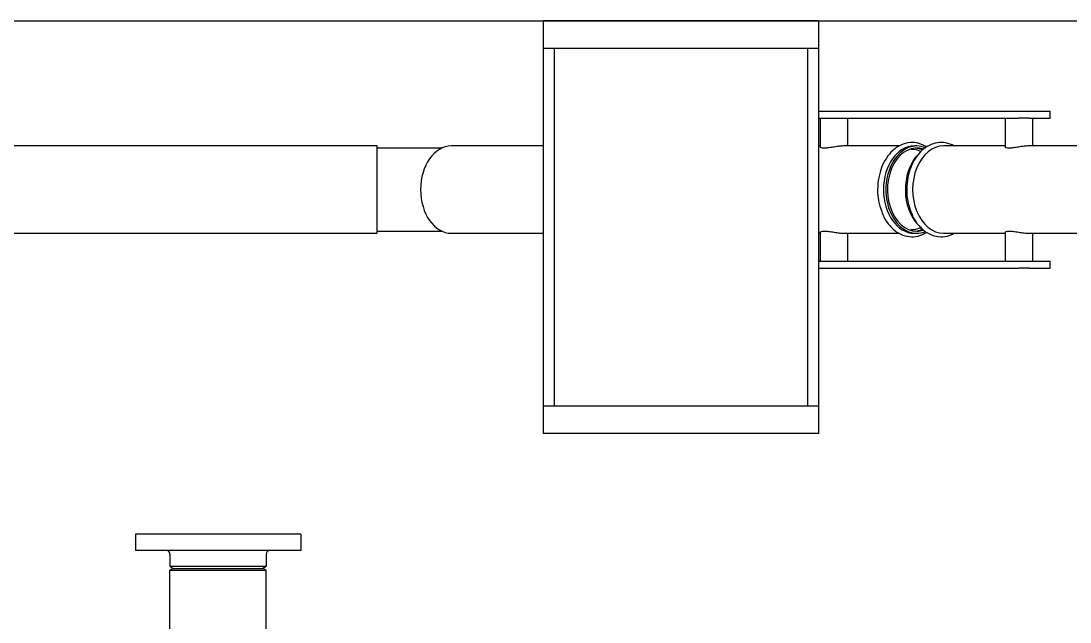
# Model space of a CAD drawing. Header units: millimetres. Extents: x 156850 to 204135, y 56350 to 74150.
# Drawn here: x 175108 to 175870, y 63203 to 63640 of the extents above; entities that cross this region are included whole.
import ezdxf

# ---------------------------------------------------------------- set-up
doc = ezdxf.new("R2010")
doc.units = ezdxf.units.MM
doc.header["$LTSCALE"] = 150
doc.layers.add('-----33 Equipment', color=5, linetype='Continuous')

# ---------------------------------------------------------------- blocks, each defined once
blk = doc.blocks.new('X-2F-PLAN$0$A$C73FA2420')
at = {"color": 0, "linetype": 'Continuous'}
for p, q in [((3512.73, 447.25), (3500.73, 447.25)), ((3500.73, 327.25), (3500.73, 447.25)), ((3512.73, 327.25), (3512.73, 447.25)), ((3418.89, 422.25), (3486.58, 422.25)), ((3486.58, 422.25), (3486.58, 352.25)), ((3487.73, 420.25), (3486.58, 422.25)), ((3489.18, 422.25), (3487.73, 419.75)), ((3487.73, 420.25), (3487.73, 354.25)), ((3498.23, 422.25), (3489.18, 422.25)), ((3489.18, 352.25), (3489.18, 422.25)), ((3418.89, 352.25), (3486.58, 352.25)), ((3487.73, 354.25), (3486.58, 352.25)), ((3489.18, 352.25), (3487.73, 354.75)), ((3498.23, 352.25), (3489.18, 352.25)), ((3512.73, 327.25), (3500.73, 327.25))]:
    blk.add_line(p, q, dxfattribs=at)
for centre, start, end in [((3498.23, 424.75), 270, 360), ((3498.23, 349.75), 0, 90)]:
    blk.add_arc(centre, 2.5, start, end, dxfattribs=at)
blk = doc.blocks.new('X-2F-PLAN$0$SE5')
at = {"color": 0, "linetype": 'Continuous'}
for p, q in [((2918.99, 3268.28), (3118.99, 3268.28)), ((2918.99, 3248.28), (2918.99, 3268.28)), ((3118.99, 3248.28), (3118.99, 3268.28)), ((2918.99, 2988.28), (2918.99, 3248.28)), ((2918.99, 3248.28), (3118.99, 3248.28)), ((2926.99, 2988.28), (2926.99, 3248.28)), ((3110.99, 2988.28), (3110.99, 3248.28)), ((3118.99, 2988.28), (3118.99, 3248.28)), ((2752.11, 3147.88), (2750.65, 3147.88)), ((2750.65, 3147.88), (2750.65, 3142.88)), ((2752.11, 3142.88), (2750.65, 3142.88)), ((2766.25, 3147.88), (2752.11, 3147.88)), ((2766.25, 3142.88), (2752.11, 3142.88)), ((2763.32, 3142.88), (2763.32, 3122.63)), ((2766.25, 3147.88), (2773.32, 3147.88)), ((2773.32, 3142.88), (2766.25, 3142.88)), ((2918.99, 3147.88), (2773.32, 3147.88)), ((2918.99, 3142.88), (2773.32, 3142.88)), ((2783.32, 3121.83), (2783.32, 3142.88)), ((2897.67, 3142.88), (2897.67, 3122.63)), ((2917.67, 3121.83), (2917.67, 3142.88)), ((2766.31, 3122.63), (2479.87, 3122.63)), ((2828.12, 3122.63), (2783.32, 3122.63)), ((2849.34, 3122.63), (2847.57, 3122.63)), ((2900.66, 3122.63), (2860.03, 3122.63)), ((2918.99, 3122.63), (2917.67, 3122.63)), ((3185.71, 3122.63), (3118.99, 3122.63)), ((3239.59, 3121.13), (3192.53, 3121.13)), ((3239.59, 3122.63), (3239.59, 3059.13)), ((3506.49, 3122.63), (3239.59, 3122.63)), ((2479.87, 3059.13), (2766.33, 3059.13)), ((2763.32, 3059.13), (2763.32, 3038.88)), ((2783.32, 3038.88), (2783.32, 3059.92)), ((2783.32, 3059.13), (2828.12, 3059.13)), ((2847.57, 3059.13), (2849.34, 3059.13)), ((2860.31, 3059.13), (2900.68, 3059.13)), ((2897.67, 3059.13), (2897.67, 3038.88)), ((2917.67, 3038.88), (2917.67, 3059.92)), ((2917.67, 3059.13), (2918.99, 3059.13)), ((3118.99, 3059.13), (3185.71, 3059.13)), ((3192.53, 3060.63), (3239.59, 3060.63)), ((3239.59, 3059.13), (3506.49, 3059.13)), ((2752.11, 3038.88), (2750.65, 3038.88)), ((2750.65, 3038.88), (2750.65, 3033.88)), ((2766.25, 3038.88), (2752.11, 3038.88)), ((2766.25, 3038.88), (2773.32, 3038.88)), ((2918.99, 3038.88), (2773.32, 3038.88)), ((2752.11, 3033.88), (2750.65, 3033.88)), ((2766.25, 3033.88), (2752.11, 3033.88)), ((2773.32, 3033.88), (2766.25, 3033.88)), ((2918.99, 3033.88), (2773.32, 3033.88)), ((2918.99, 2988.28), (3118.99, 2988.28)), ((2918.99, 2968.28), (2918.99, 2988.28)), ((3118.99, 2968.28), (3118.99, 2988.28)), ((5156.99, 2968.28), (2330.99, 2968.28)), ((2918.99, 2968.28), (3118.99, 2968.28))]:
    blk.add_line(p, q, dxfattribs=at)
for centre, radius, start, end in [((2817.3, 3091.93), 37.56, 358.3935, 23.22177), ((2838.51, 3091.93), 37.56, 358.3935, 23.22177), ((2789.85, 3092.85), 65.03, 350.52217, 358.26514), ((2811.06, 3092.85), 65.03, 350.52217, 358.26514), ((2851.13, 3077.12), 15.42, 242.9581, 271.62386)]:
    blk.add_arc(centre, radius, start, end, dxfattribs=at)
for centre, major_axis, start_param, end_param in [((2828.12, 3090.88), (0, -31.75), 0, 3.141593), ((2847.57, 3090.88), (0, 31.75), 2.850361, 6.283185), ((2847.57, 3090.88), (0, 31.75), 0, 0.268431), ((2847.57, 3090.88), (0, 30.15), 2.911788, 6.283185), ((2847.57, 3090.88), (0, 30.15), 0, 0.220374), ((2849.75, 3090.88), (0, 30.15), 0.051086, 0.295876), ((2849.34, 3090.88), (0, 31.75), 3.141593, 6.283185), ((3185.71, 3090.88), (0, 31.75), 3.141593, 6.283185), ((2833.43, 3090.88), (0, -31.75), 0.691662, 2.488415), ((2849.75, 3090.88), (0, 30.15), 2.824747, 3.090507)]:
    blk.add_ellipse(centre, major_axis=major_axis, ratio=0.707107, start_param=start_param, end_param=end_param, dxfattribs=at)
for points, knots in [([(2783.32, 3121.83), (2783.32, 3121.83), (2783.32, 3121.83), (2783.32, 3121.62), (2783.07, 3121.41), (2782.07, 3121.1), (2781.32, 3121.01), (2779.47, 3121.01), (2778.35, 3121.1), (2775.94, 3121.41), (2774.63, 3121.62), (2772.02, 3122.04), (2770.73, 3122.25), (2768.29, 3122.54), (2767.19, 3122.63), (2766.25, 3122.63), (2766.25, 3122.63), (2766.25, 3122.63)], [0.3748218, 0.3748218, 0.3748218, 0.3748218, 0.375, 0.375, 0.4375, 0.4375, 0.5, 0.5, 0.5625, 0.5625, 0.625, 0.625, 0.6875, 0.6875, 0.75, 0.75, 0.7500162, 0.7500162, 0.7500162, 0.7500162]), ([(2851.82, 3106.74), (2851.27, 3108.27), (2849.94, 3111.94), (2846.14, 3117.34), (2840.95, 3122.02), (2834.95, 3124.79), (2828.67, 3125.44), (2823.95, 3124.31), (2821.44, 3123.13), (2820.86, 3122.82)], [0, 0, 0, 0, 0.0507217, 0.1427987, 0.2348803, 0.3261919, 0.4158815, 0.5042641, 0.5315856, 0.5315856, 0.5315856, 0.5315856]), ([(2873.03, 3106.74), (2872.49, 3108.27), (2871.15, 3111.94), (2867.36, 3117.34), (2862.16, 3122.02), (2856.16, 3124.79), (2849.88, 3125.44), (2844.63, 3124.19), (2841.66, 3122.64), (2840.61, 3121.98)], [0, 0, 0, 0, 0.0507217, 0.1427987, 0.2348803, 0.3261919, 0.4158815, 0.5042641, 0.5546707, 0.5546707, 0.5546707, 0.5546707]), ([(2844.03, 3118.2), (2845.55, 3119.05), (2848.13, 3119.99), (2850.77, 3120.16), (2851.82, 3120.11)], [0.284522, 0.284522, 0.284522, 0.284522, 0.4225257, 0.5144549, 0.5144549, 0.5144549, 0.5144549]), ([(2917.67, 3121.83), (2917.67, 3121.83), (2917.67, 3121.83), (2917.67, 3121.62), (2917.42, 3121.41), (2916.42, 3121.1), (2915.67, 3121.01), (2913.82, 3121.01), (2912.7, 3121.1), (2910.29, 3121.41), (2908.99, 3121.62), (2906.37, 3122.04), (2905.08, 3122.25), (2902.64, 3122.54), (2901.54, 3122.63), (2900.6, 3122.63), (2900.6, 3122.63), (2900.6, 3122.63)], [0.3748218, 0.3748218, 0.3748218, 0.3748218, 0.375, 0.375, 0.4375, 0.4375, 0.5, 0.5, 0.5625, 0.5625, 0.625, 0.625, 0.6875, 0.6875, 0.75, 0.75, 0.7500162, 0.7500162, 0.7500162, 0.7500162]), ([(2820.55, 3059.09), (2822.42, 3058.07), (2826.39, 3056.61), (2832.6, 3056.48), (2838.62, 3058.41), (2844.06, 3062.23), (2848.62, 3067.68), (2852.17, 3074.56), (2853.35, 3079.37), (2853.99, 3082.14)], [0.4021131, 0.4021131, 0.4021131, 0.4021131, 0.4866678, 0.5726534, 0.6576714, 0.7428352, 0.8292152, 0.9166843, 1, 1, 1, 1]), ([(2840.39, 3059.92), (2840.78, 3059.67), (2843.07, 3058.28), (2847.53, 3056.62), (2853.81, 3056.48), (2859.83, 3058.41), (2865.27, 3062.23), (2869.83, 3067.68), (2873.39, 3074.56), (2874.56, 3079.37), (2875.2, 3082.14)], [0.3809855, 0.3809855, 0.3809855, 0.3809855, 0.39905, 0.4866678, 0.5726534, 0.6576714, 0.7428352, 0.8292152, 0.9166843, 1, 1, 1, 1]), ([(2766.25, 3059.13), (2767.18, 3059.13), (2768.29, 3059.21), (2770.73, 3059.51), (2772.02, 3059.71), (2774.63, 3060.14), (2775.93, 3060.35), (2778.34, 3060.65), (2779.46, 3060.74), (2781.32, 3060.74), (2782.07, 3060.65), (2783.07, 3060.35), (2783.32, 3060.14), (2783.32, 3059.93), (2783.32, 3059.92), (2783.32, 3059.92)], [0.2501174, 0.2501174, 0.2501174, 0.2501174, 0.3125, 0.3125, 0.375, 0.375, 0.4375, 0.4375, 0.5, 0.5, 0.5625, 0.5625, 0.625, 0.625, 0.6251955, 0.6251955, 0.6251955, 0.6251955]), ([(2900.6, 3059.13), (2901.53, 3059.13), (2902.64, 3059.21), (2905.08, 3059.51), (2906.37, 3059.71), (2908.98, 3060.14), (2910.28, 3060.35), (2912.69, 3060.65), (2913.82, 3060.74), (2915.67, 3060.74), (2916.42, 3060.65), (2917.42, 3060.35), (2917.67, 3060.14), (2917.67, 3059.93), (2917.67, 3059.92), (2917.67, 3059.92)], [0.2501174, 0.2501174, 0.2501174, 0.2501174, 0.3125, 0.3125, 0.375, 0.375, 0.4375, 0.4375, 0.5, 0.5, 0.5625, 0.5625, 0.625, 0.625, 0.6251955, 0.6251955, 0.6251955, 0.6251955])]:
    blk.add_open_spline(points, degree=3, knots=knots, dxfattribs=at)
blk = doc.blocks.new('X-2F-PLAN$0$zw$C47F')
at = {"layer": '-----33 Equipment', "rotation": 90}
blk.add_blockref('X-2F-PLAN$0$SE5', (9752.06, -2119.99), dxfattribs=at)
at = {"layer": '-----33 Equipment'}
blk.add_blockref('X-2F-PLAN$0$A$C73FA2420', (2898.05, 848.02), dxfattribs=at)

msp = doc.modelspace()

# ---------------------------------------------------------------- block references
at = {"layer": '-----33 Equipment', "rotation": 90.00000000000001}
msp.add_blockref('X-2F-PLAN$0$zw$C47F', (176486.3, 56856.22), dxfattribs=at)

doc.saveas('drawing.dxf')
